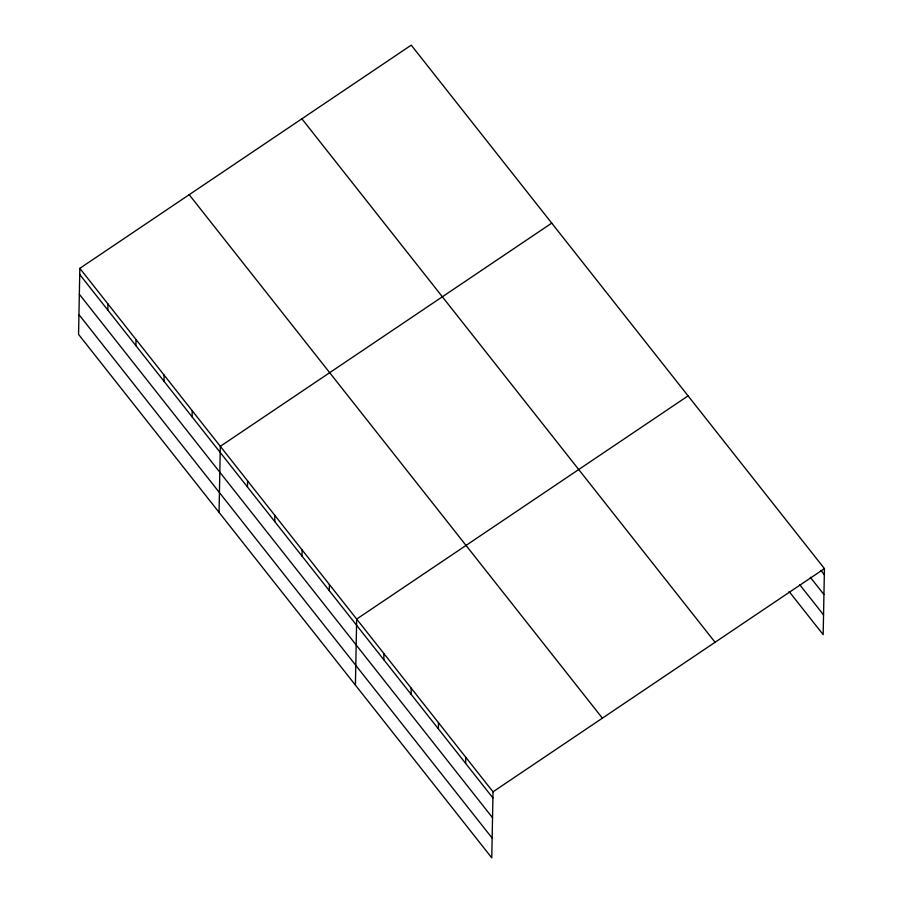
<?xml version="1.0" encoding="UTF-8"?>
<svg xmlns="http://www.w3.org/2000/svg" width="903" height="903" viewBox="0 0 903 903"><rect width="100%" height="100%" fill="white"/><g stroke="black" fill="none" stroke-linecap="round" stroke-linejoin="round"><path stroke-width="1.35" d="M79.836 268.349L78.561 334.381L491.763 857.85L493.027 791.818L79.836 268.349L411.237 45.15L824.439 568.619L823.164 634.651L789.075 591.465M107.818 310.09L107.931 303.95M135.913 345.68L136.026 339.539M164.007 381.28L164.12 375.14M192.102 416.87L192.226 410.73M219.057 512.362L220.321 446.33L551.722 223.131M247.467 487.01L247.591 480.881M274.738 521.562L274.862 515.421M302.02 556.113L302.133 549.972M329.29 590.664L329.403 584.523M355.41 685.106L356.674 619.074L688.075 395.875M383.831 659.754L383.944 653.625M411.102 694.305L411.215 688.165M438.373 728.856L438.486 722.716M465.643 763.407L465.756 757.267M493.027 791.818L824.439 568.619M820.906 570.436L824.315 574.748M810.296 577.243L823.931 594.524M799.686 584.659L823.547 614.887M301.873 118.801L715.074 642.27M189.201 194.698L602.391 718.156M79.712 274.489L492.914 797.959M79.34 294.254L492.53 817.723M78.945 314.616L492.135 838.086"/></g></svg>
